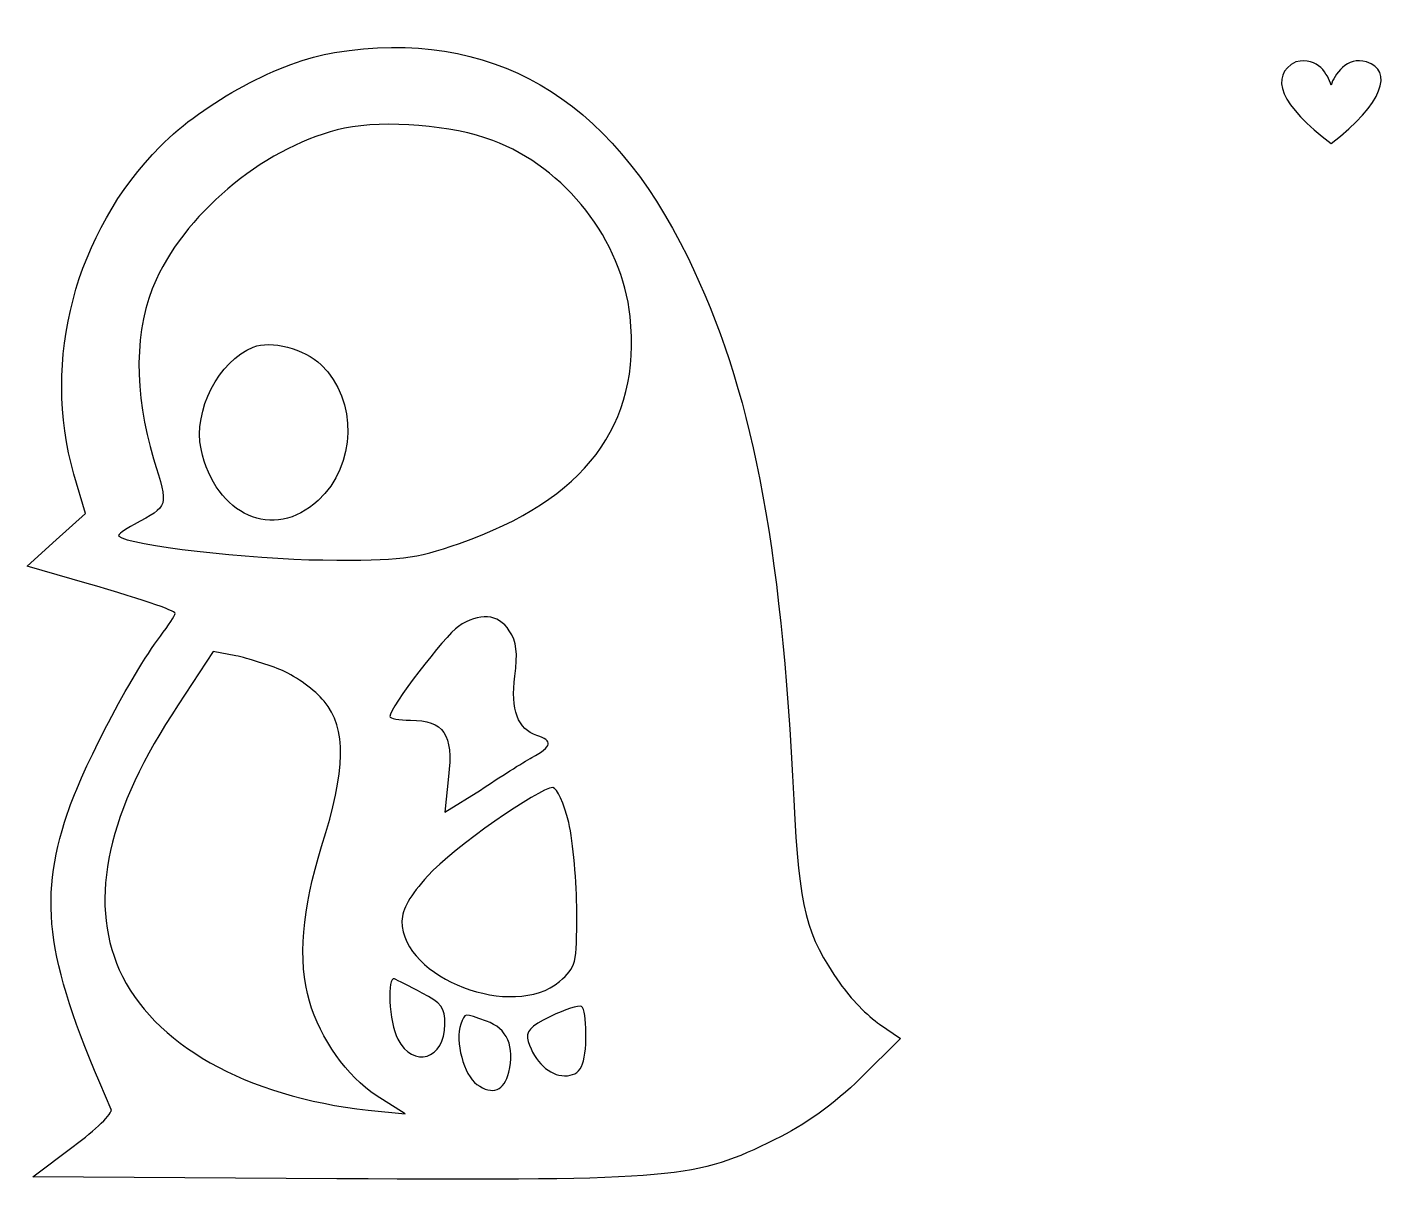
# Model space of a CAD drawing. Header units: centimetres. Extents: x -13.5 to -7.09, y 1.65 to 7.06.
import ezdxf

# ---------------------------------------------------------------- set-up
doc = ezdxf.new("R2010")
doc.units = ezdxf.units.CM
doc.header["$MEASUREMENT"] = 0
doc.layers.add('Layer 1', color=7, linetype='Continuous')

msp = doc.modelspace()

# ---------------------------------------------------------------- linework, layer by layer
at = {"layer": 'Layer 1'}
for points, knots in [([(-12.05778, 6.94358), (-12.31109, 6.90328), (-12.67089, 6.71042), (-12.87526, 6.50317), (-12.87526, 6.50317), (-13.27537, 6.10019), (-13.43368, 5.49858), (-13.28113, 4.96319), (-13.28113, 4.96319), (-13.28113, 4.96319), (-13.22643, 4.77896), (-13.22643, 4.77896), (-13.22643, 4.77896), (-13.22643, 4.77896), (-13.3646, 4.65518), (-13.3646, 4.65518), (-13.3646, 4.65518), (-13.3646, 4.65518), (-13.49989, 4.53141), (-13.49989, 4.53141), (-13.49989, 4.53141), (-13.49989, 4.53141), (-13.28976, 4.47096), (-13.28976, 4.47096), (-13.28976, 4.47096), (-12.95874, 4.37597), (-12.80618, 4.32416), (-12.80618, 4.30977), (-12.80618, 4.30977), (-12.80618, 4.30115), (-12.83784, 4.2522), (-12.87526, 4.20328), (-12.87526, 4.20328), (-13.01631, 4.01616), (-13.23795, 3.59016), (-13.31279, 3.36852), (-13.31279, 3.36852), (-13.45096, 2.94825), (-13.41066, 2.67192), (-13.10554, 1.98109), (-13.10554, 1.98109), (-13.09978, 1.96382), (-13.1775, 1.88608), (-13.284, 1.80837), (-13.284, 1.80837), (-13.284, 1.80837), (-13.47398, 1.66444), (-13.47398, 1.66444), (-13.47398, 1.66444), (-13.47398, 1.66444), (-12.04627, 1.65582), (-12.04627, 1.65582), (-12.04627, 1.65582), (-10.44295, 1.64719), (-10.36235, 1.65582), (-9.99104, 1.84004), (-9.99104, 1.84004), (-9.84999, 1.90913), (-9.71182, 2.007), (-9.58805, 2.12788), (-9.58805, 2.12788), (-9.58805, 2.12788), (-9.40094, 2.315), (-9.40094, 2.315), (-9.40094, 2.315), (-9.40094, 2.315), (-9.49881, 2.3812), (-9.49881, 2.3812), (-9.49881, 2.3812), (-9.5535, 2.41861), (-9.63697, 2.50497), (-9.68592, 2.57405), (-9.68592, 2.57405), (-9.84422, 2.80146), (-9.87589, 2.91947), (-9.90179, 3.43471), (-9.90179, 3.43471), (-9.96225, 4.66384), (-10.10042, 5.36617), (-10.39977, 5.98217), (-10.39977, 5.98217), (-10.76822, 6.73921), (-11.32377, 7.0616), (-12.05778, 6.94358)], [0, 0, 0, 0, 0.0454545, 0.0454545, 0.0454545, 0.0454545, 0.0909091, 0.0909091, 0.0909091, 0.0909091, 0.1363636, 0.1363636, 0.1363636, 0.1363636, 0.1818182, 0.1818182, 0.1818182, 0.1818182, 0.2272727, 0.2272727, 0.2272727, 0.2272727, 0.2727273, 0.2727273, 0.2727273, 0.2727273, 0.3181818, 0.3181818, 0.3181818, 0.3181818, 0.3636364, 0.3636364, 0.3636364, 0.3636364, 0.4090909, 0.4090909, 0.4090909, 0.4090909, 0.4545455, 0.4545455, 0.4545455, 0.4545455, 0.5, 0.5, 0.5, 0.5, 0.5454545, 0.5454545, 0.5454545, 0.5454545, 0.5909091, 0.5909091, 0.5909091, 0.5909091, 0.6363636, 0.6363636, 0.6363636, 0.6363636, 0.6818182, 0.6818182, 0.6818182, 0.6818182, 0.7272727, 0.7272727, 0.7272727, 0.7272727, 0.7727273, 0.7727273, 0.7727273, 0.7727273, 0.8181818, 0.8181818, 0.8181818, 0.8181818, 0.8636364, 0.8636364, 0.8636364, 0.8636364, 0.9090909, 0.9090909, 0.9090909, 0.9090909, 1, 1, 1, 1]), ([(-11.31514, 6.53003), (-10.97261, 6.40338), (-10.70779, 6.06084), (-10.67035, 5.70391), (-10.67035, 5.70391), (-10.61567, 5.19442), (-10.88337, 4.84325), (-11.47059, 4.63886), (-11.47059, 4.63886), (-11.68934, 4.56404), (-11.74115, 4.55827), (-12.11249, 4.56115), (-12.11249, 4.56115), (-12.45214, 4.56404), (-13.02784, 4.63023), (-13.07101, 4.67341), (-13.07101, 4.67341), (-13.07677, 4.67918), (-13.04511, 4.7022), (-12.99905, 4.7281), (-12.99905, 4.7281), (-12.8321, 4.81735), (-12.83786, 4.80581), (-12.90694, 5.0361), (-12.90694, 5.0361), (-13.00193, 5.34122), (-12.99905, 5.6521), (-12.89543, 5.87662), (-12.89543, 5.87662), (-12.74287, 6.20764), (-12.36578, 6.51276), (-12.01174, 6.5876), (-12.01174, 6.5876), (-11.81888, 6.6279), (-11.50223, 6.60199), (-11.31514, 6.53003)], [0, 0, 0, 0, 0.1, 0.1, 0.1, 0.1, 0.2, 0.2, 0.2, 0.2, 0.3, 0.3, 0.3, 0.3, 0.4, 0.4, 0.4, 0.4, 0.5, 0.5, 0.5, 0.5, 0.6, 0.6, 0.6, 0.6, 0.7, 0.7, 0.7, 0.7, 0.8, 0.8, 0.8, 0.8, 1, 1, 1, 1]), ([(-12.4397, 5.55999), (-12.60088, 5.49666), (-12.72178, 5.26062), (-12.68436, 5.08216), (-12.68436, 5.08216), (-12.61528, 4.7684), (-12.34469, 4.64751), (-12.13456, 4.84037), (-12.13456, 4.84037), (-11.9561, 5.00444), (-11.94747, 5.31244), (-12.12017, 5.47651), (-12.12017, 5.47651), (-12.20078, 5.55423), (-12.35623, 5.59453), (-12.4397, 5.55999)], [0, 0, 0, 0, 0.2, 0.2, 0.2, 0.2, 0.4, 0.4, 0.4, 0.4, 0.6, 0.6, 0.6, 0.6, 1, 1, 1, 1]), ([(-11.23741, 4.22918), (-11.20286, 4.17737), (-11.19711, 4.12266), (-11.21151, 4.01616), (-11.21151, 4.01616), (-11.23164, 3.85786), (-11.19711, 3.76574), (-11.10787, 3.73695), (-11.10787, 3.73695), (-11.03016, 3.71105), (-11.0359, 3.68803), (-11.13091, 3.63334), (-11.13091, 3.63334), (-11.17407, 3.61029), (-11.28347, 3.54121), (-11.37269, 3.48078), (-11.37269, 3.48078), (-11.37269, 3.48078), (-11.53964, 3.37714), (-11.53964, 3.37714), (-11.53964, 3.37714), (-11.53964, 3.37714), (-11.52237, 3.54409), (-11.52237, 3.54409), (-11.52237, 3.54409), (-11.49935, 3.74272), (-11.54541, 3.80892), (-11.70085, 3.80892), (-11.70085, 3.80892), (-11.75554, 3.80892), (-11.7987, 3.81754), (-11.7987, 3.82619), (-11.7987, 3.82619), (-11.7987, 3.86649), (-11.53964, 4.20613), (-11.47633, 4.24931), (-11.47633, 4.24931), (-11.37846, 4.31554), (-11.28922, 4.30977), (-11.23741, 4.22918)], [0, 0, 0, 0, 0.0909091, 0.0909091, 0.0909091, 0.0909091, 0.1818182, 0.1818182, 0.1818182, 0.1818182, 0.2727273, 0.2727273, 0.2727273, 0.2727273, 0.3636364, 0.3636364, 0.3636364, 0.3636364, 0.4545455, 0.4545455, 0.4545455, 0.4545455, 0.5454545, 0.5454545, 0.5454545, 0.5454545, 0.6363636, 0.6363636, 0.6363636, 0.6363636, 0.7272727, 0.7272727, 0.7272727, 0.7272727, 0.8181818, 0.8181818, 0.8181818, 0.8181818, 1, 1, 1, 1]), ([(-12.30244, 4.04207), (-12.23624, 4.01328), (-12.14988, 3.94996), (-12.1067, 3.89816), (-12.1067, 3.89816), (-12.0002, 3.76862), (-12.00309, 3.57865), (-12.11821, 3.21596), (-12.11821, 3.21596), (-12.21034, 2.92523), (-12.23047, 2.67766), (-12.17578, 2.49058), (-12.17578, 2.49058), (-12.12398, 2.31211), (-11.99732, 2.13651), (-11.86204, 2.04729), (-11.86204, 2.04729), (-11.86204, 2.04729), (-11.72676, 1.96093), (-11.72676, 1.96093), (-11.72676, 1.96093), (-11.72676, 1.96093), (-11.89945, 1.97821), (-11.89945, 1.97821), (-11.89945, 1.97821), (-12.47516, 2.04152), (-12.91268, 2.28907), (-13.06812, 2.63737), (-13.06812, 2.63737), (-13.21492, 2.96841), (-13.12281, 3.38579), (-12.79178, 3.88088), (-12.79178, 3.88088), (-12.79178, 3.88088), (-12.62771, 4.13131), (-12.62771, 4.13131), (-12.62771, 4.13131), (-12.62771, 4.13131), (-12.52119, 4.11115), (-12.52119, 4.11115), (-12.52119, 4.11115), (-12.46365, 4.09964), (-12.36578, 4.06797), (-12.30244, 4.04207)], [0, 0, 0, 0, 0.0833333, 0.0833333, 0.0833333, 0.0833333, 0.1666667, 0.1666667, 0.1666667, 0.1666667, 0.25, 0.25, 0.25, 0.25, 0.3333333, 0.3333333, 0.3333333, 0.3333333, 0.4166667, 0.4166667, 0.4166667, 0.4166667, 0.5, 0.5, 0.5, 0.5, 0.5833333, 0.5833333, 0.5833333, 0.5833333, 0.6666667, 0.6666667, 0.6666667, 0.6666667, 0.75, 0.75, 0.75, 0.75, 0.8333333, 0.8333333, 0.8333333, 0.8333333, 1, 1, 1, 1]), ([(-10.95819, 3.32822), (-10.93803, 3.23609), (-10.92078, 3.04612), (-10.92078, 2.90796), (-10.92078, 2.90796), (-10.92078, 2.66327), (-10.92364, 2.6489), (-11.00137, 2.58268), (-11.00137, 2.58268), (-11.21725, 2.39847), (-11.74115, 2.59707), (-11.74115, 2.86478), (-11.74115, 2.86478), (-11.74115, 2.92235), (-11.70371, 2.98566), (-11.62024, 3.07779), (-11.62024, 3.07779), (-11.49935, 3.21019), (-11.09636, 3.49229), (-11.03305, 3.49229), (-11.03305, 3.49229), (-11.01288, 3.49229), (-10.98121, 3.41744), (-10.95819, 3.32822)], [0, 0, 0, 0, 0.1428571, 0.1428571, 0.1428571, 0.1428571, 0.2857143, 0.2857143, 0.2857143, 0.2857143, 0.4285714, 0.4285714, 0.4285714, 0.4285714, 0.5714286, 0.5714286, 0.5714286, 0.5714286, 0.7142857, 0.7142857, 0.7142857, 0.7142857, 1, 1, 1, 1]), ([(-11.64614, 2.52799), (-11.55692, 2.48195), (-11.53964, 2.45891), (-11.53964, 2.3812), (-11.53964, 2.3812), (-11.53964, 2.21713), (-11.68932, 2.17106), (-11.76128, 2.31211), (-11.76128, 2.31211), (-11.80158, 2.38982), (-11.81309, 2.61146), (-11.77568, 2.59419), (-11.77568, 2.59419), (-11.76417, 2.58845), (-11.7066, 2.55966), (-11.64614, 2.52799)], [0, 0, 0, 0, 0.2, 0.2, 0.2, 0.2, 0.4, 0.4, 0.4, 0.4, 0.6, 0.6, 0.6, 0.6, 1, 1, 1, 1]), ([(-10.8776, 2.3409), (-10.8776, 2.18834), (-10.90062, 2.13939), (-10.97836, 2.13939), (-10.97836, 2.13939), (-11.04744, 2.13939), (-11.11938, 2.20559), (-11.14817, 2.3006), (-11.14817, 2.3006), (-11.16256, 2.34664), (-11.14242, 2.36969), (-11.04455, 2.41861), (-11.04455, 2.41861), (-10.97547, 2.45028), (-10.91213, 2.4733), (-10.89774, 2.46467), (-10.89774, 2.46467), (-10.88623, 2.45891), (-10.8776, 2.40133), (-10.8776, 2.3409)], [0, 0, 0, 0, 0.1666667, 0.1666667, 0.1666667, 0.1666667, 0.3333333, 0.3333333, 0.3333333, 0.3333333, 0.5, 0.5, 0.5, 0.5, 0.6666667, 0.6666667, 0.6666667, 0.6666667, 1, 1, 1, 1]), ([(-11.3439, 2.39559), (-11.24892, 2.36392), (-11.20862, 2.27468), (-11.24029, 2.15667), (-11.24029, 2.15667), (-11.26043, 2.06743), (-11.31512, 2.04729), (-11.38997, 2.0991), (-11.38997, 2.0991), (-11.45043, 2.14228), (-11.49358, 2.30346), (-11.46479, 2.3812), (-11.46479, 2.3812), (-11.44466, 2.43589), (-11.45328, 2.43589), (-11.3439, 2.39559)], [0, 0, 0, 0, 0.2, 0.2, 0.2, 0.2, 0.4, 0.4, 0.4, 0.4, 0.6, 0.6, 0.6, 0.6, 1, 1, 1, 1])]:
    msp.add_open_spline(points, degree=3, knots=knots, dxfattribs=at)
at = {"layer": 'Layer 1', "color": 13}
msp.add_open_spline([(-7.37854, 6.51673), (-7.61598, 6.6918), (-7.67435, 6.83643), (-7.54462, 6.8995), (-7.54462, 6.8995), (-7.43823, 6.9256), (-7.3954, 6.83861), (-7.37984, 6.79076), (-7.37984, 6.79076), (-7.36687, 6.83643), (-7.30329, 6.92777), (-7.21376, 6.8995), (-7.21376, 6.8995), (-7.08578, 6.85926), (-7.13425, 6.70268), (-7.37854, 6.51673)], degree=3, knots=[0, 0, 0, 0, 0.2, 0.2, 0.2, 0.2, 0.4, 0.4, 0.4, 0.4, 0.6, 0.6, 0.6, 0.6, 1, 1, 1, 1], dxfattribs=at)

doc.saveas('drawing.dxf')
